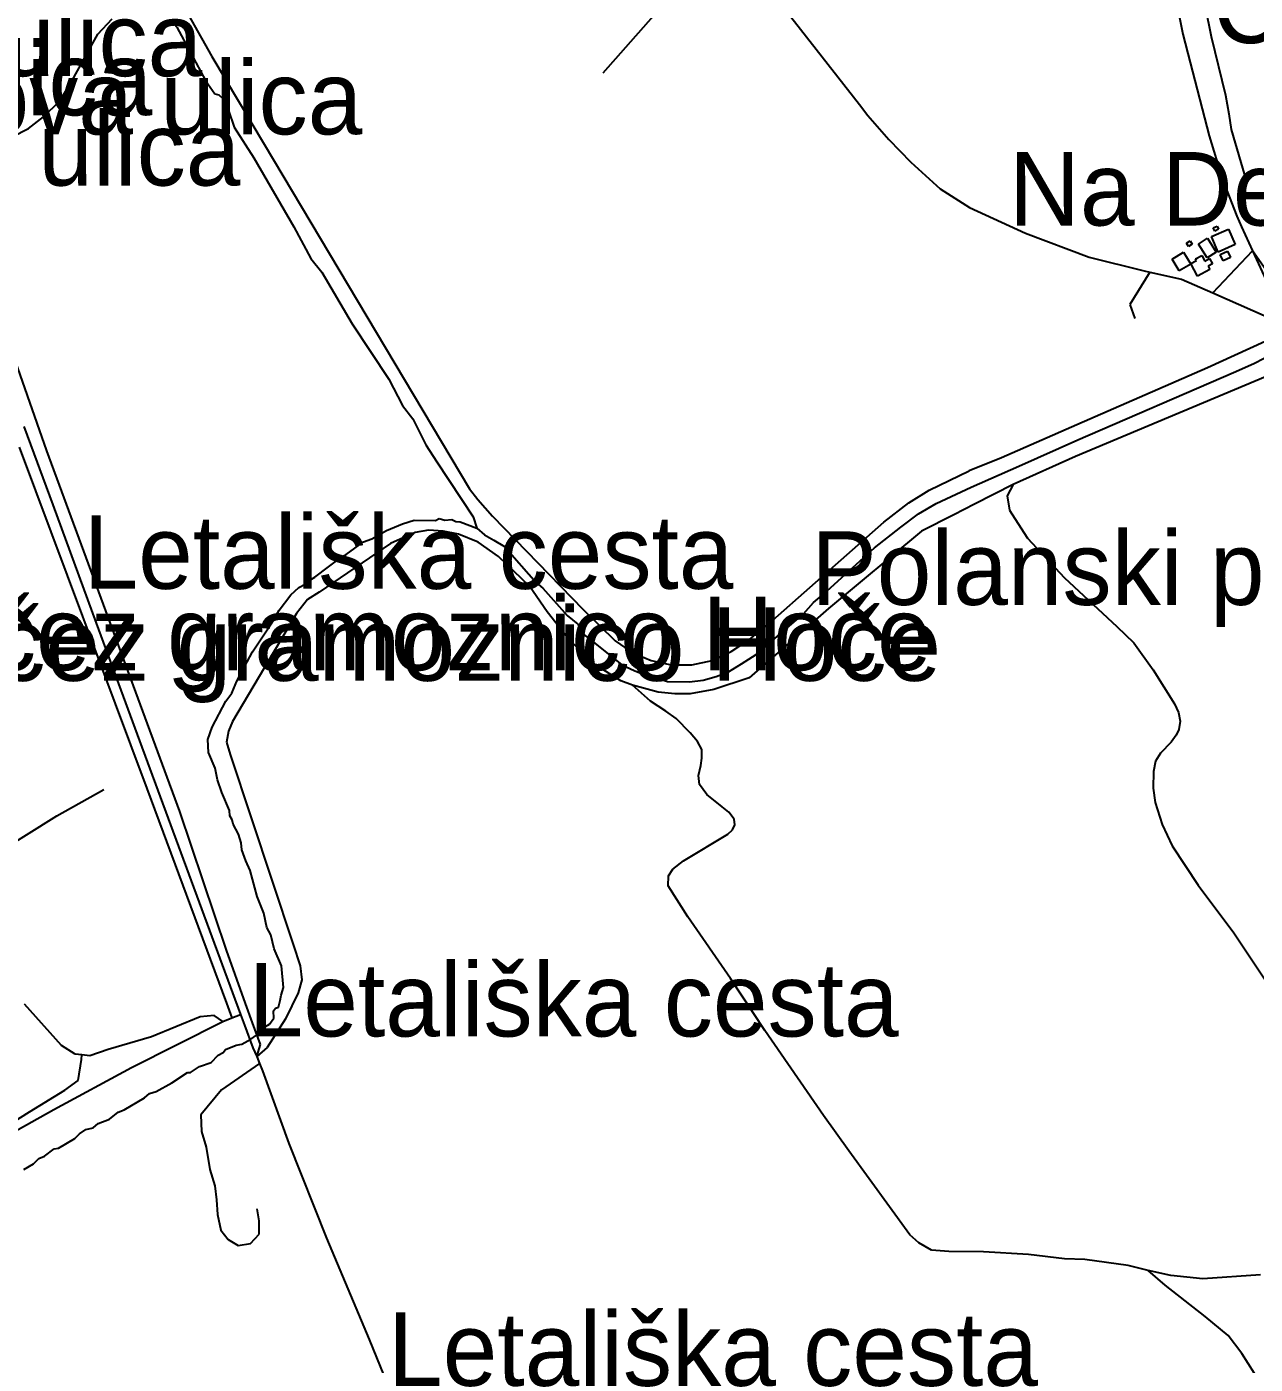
# Model space of a CAD drawing. Extents: x -8864 to 13231, y -7697 to 8949.
# Drawn here: x -1124 to -87, y 676 to 1805 of the extents above; entities that cross this region are included whole.
import ezdxf

# ---------------------------------------------------------------- set-up
doc = ezdxf.new("R2010")
doc.units = 0
for name, color, linetype in [('OSM_BUILDING_YES', 9, 'CONTINUOUS'), ('OSM_HIGHWAY_CYCLEWAY', 8, 'CONTINUOUS'), ('OSM_HIGHWAY_FOOTWAY', 8, 'CONTINUOUS'), ('OSM_HIGHWAY_PATH', 8, 'CONTINUOUS'), ('OSM_HIGHWAY_RESIDENTIAL', 8, 'CONTINUOUS'), ('OSM_HIGHWAY_SECONDARY', 8, 'CONTINUOUS'), ('OSM_HIGHWAY_TERTIARY', 8, 'CONTINUOUS'), ('OSM_HIGHWAY_TRACK', 8, 'CONTINUOUS'), ('OSM_HIGHWAY_UNCLASSIFIED', 8, 'CONTINUOUS'), ('OSM_LABELS', 8, 'CONTINUOUS'), ('OSM_WATERWAY_STREAM', 4, 'CONTINUOUS')]:
    doc.layers.add(name, color=color, linetype=linetype)

msp = doc.modelspace()

# ---------------------------------------------------------------- linework, layer by layer
at = {"layer": 'OSM_BUILDING_YES'}
for p, q in [((-135.030643, 1621.755766), (-127.243506, 1626.670582)), ((-127.243506, 1626.670582), (-119.885159, 1614.928398)), ((-123.981637, 1628.127235), (-109.540594, 1634.331912)), ((-118.369079, 1614.995115), (-123.981637, 1628.127235)), ((-122.488528, 1635.399384), (-119.226659, 1636.944993)), ((-121.209814, 1632.675108), (-122.488528, 1635.399384)), ((-117.932632, 1634.231837), (-121.209814, 1632.675108)), ((-119.226659, 1636.944993), (-117.932632, 1634.231837)), ((-109.540594, 1634.331912), (-103.920379, 1621.210911)), ((-157.082713, 1608.901633), (-147.488531, 1614.739366)), ((-147.488531, 1614.739366), (-141.516095, 1604.854137)), ((-145.145498, 1622.511892), (-142.044426, 1624.357727)), ((-143.476279, 1619.69866), (-145.145498, 1622.511892)), ((-140.375207, 1621.544496), (-143.476279, 1619.69866)), ((-142.044426, 1624.357727), (-140.375207, 1621.544496)), ((-127.664639, 1610.013582), (-135.030643, 1621.755766)), ((-119.885159, 1614.928398), (-127.664639, 1610.013582)), ((-103.920379, 1621.210911), (-118.369079, 1614.995115)), ((-116.539063, 1612.871291), (-110.482401, 1615.773479)), ((-110.482401, 1615.773479), (-107.963258, 1610.49172)), ((-151.110277, 1599.016404), (-157.082713, 1608.901633)), ((-141.516095, 1604.854137), (-151.110277, 1599.016404)), ((-141.294043, 1605.198842), (-136.485467, 1607.778564)), ((-135.681485, 1594.679801), (-141.294043, 1605.198842)), ((-137.320076, 1609.335293), (-132.189907, 1612.081808)), ((-136.485467, 1607.778564), (-137.320076, 1609.335293)), ((-132.189907, 1612.081808), (-129.686079, 1607.411621)), ((-129.686079, 1607.411621), (-125.620228, 1609.591041)), ((-123.162341, 1604.976452), (-126.799401, 1603.03054)), ((-125.620228, 1609.591041), (-123.162341, 1604.976452)), ((-114.019921, 1607.578413), (-116.539063, 1612.871291)), ((-107.963258, 1610.49172), (-114.019921, 1607.578413)), ((-125.306292, 1600.239548), (-135.681485, 1594.679801)), ((-126.799401, 1603.03054), (-125.306292, 1600.239548))]:
    msp.add_line(p, q, dxfattribs=at)
at = {"layer": 'OSM_HIGHWAY_CYCLEWAY'}
for p, q in [((-1130.627996, 1450.304309), (-1022.932731, 1162.209373)), ((-1022.932731, 1162.209373), (-955.566721, 980.939404)), ((-955.566721, 980.939404), (-950.99551, 968.474453))]:
    msp.add_line(p, q, dxfattribs=at)
at = {"layer": 'OSM_HIGHWAY_FOOTWAY'}
msp.add_line((-55.77336, 1568.015258), (-89.272598, 1615.862435), dxfattribs=at)
at = {"layer": 'OSM_HIGHWAY_PATH'}
for p, q in [((-1107.182358, 1447.179731), (-1154.578994, 1581.870146)), ((-994.908226, 1142.872576), (-1107.182358, 1447.179731)), ((-955.597349, 1025.595286), (-994.908226, 1142.872576)), ((-939.425831, 980.616939), (-955.597349, 1025.595286)), ((-933.552936, 964.504794), (-939.425831, 980.616939)), ((-926.776518, 946.024197), (-933.552936, 964.504794)), ((-930.084329, 935.88322), (-926.776518, 946.024197))]:
    msp.add_line(p, q, dxfattribs=at)
at = {"layer": 'OSM_HIGHWAY_RESIDENTIAL'}
msp.add_line((-556.814763, 1858.111702), (-637.940346, 1765.875511), dxfattribs=at)
at = {"layer": 'OSM_HIGHWAY_SECONDARY'}
for p, q in [((-1126.753569, 1467.650717), (-1102.35081, 1401.467497)), ((-1102.35081, 1401.467497), (-1065.643302, 1301.647811)), ((-1065.643302, 1301.647811), (-1029.188475, 1202.372981)), ((-1029.188475, 1202.372981), (-943.79796, 971.365521)), ((-943.79796, 971.365521), (-940.467178, 962.369851)), ((-940.467178, 962.369851), (-933.338541, 943.355519)), ((-933.338541, 943.355519), (-930.084329, 935.88322)), ((-930.084329, 935.88322), (-927.764267, 930.012127)), ((-927.764267, 930.012127), (-925.314037, 923.796331)), ((-925.314037, 923.796331), (-903.085857, 862.505688)), ((-903.085857, 862.505688), (-871.118013, 782.745567)), ((-871.118013, 782.745567), (-835.252772, 697.014278)), ((-835.252772, 697.014278), (-828.897488, 681.813932)), ((-828.897488, 681.813932), (-788.04756, 581.193643))]:
    msp.add_line(p, q, dxfattribs=at)
at = {"layer": 'OSM_HIGHWAY_TERTIARY'}
for p, q in [((-155.382865, 1835.272264), (-148.055146, 1799.022718)), ((-148.055146, 1799.022718), (-142.029112, 1774.837822)), ((-142.029112, 1774.837822), (-125.826966, 1713.102398)), ((-125.826966, 1713.102398), (-115.076582, 1677.108601)), ((-115.076582, 1677.108601), (-102.595723, 1645.384688)), ((-102.595723, 1645.384688), (-98.476274, 1636.255585)), ((-98.476274, 1636.255585), (-89.272598, 1615.862435)), ((-89.272598, 1615.862435), (-76.010728, 1587.429892))]:
    msp.add_line(p, q, dxfattribs=at)
at = {"layer": 'OSM_HIGHWAY_TRACK'}
for p, q in [((-1001.937323, 1840.654099), (-968.024609, 1780.119581)), ((-968.024609, 1780.119581), (-923.851556, 1706.119357)), ((-414.035268, 1730.17082), (-396.340013, 1710.111255)), ((-923.851556, 1706.119357), (-750.382931, 1415.177831)), ((-396.340013, 1710.111255), (-377.75655, 1690.93013)), ((-377.75655, 1690.93013), (-353.116425, 1668.457635)), ((-353.116425, 1668.457635), (-328.231276, 1652.623478)), ((-328.231276, 1652.623478), (-281.08732, 1631.007184)), ((-281.08732, 1631.007184), (-227.166947, 1610.580676)), ((-122.702923, 1580.68036), (-89.272598, 1615.862435)), ((-227.166947, 1610.580676), (-180.673833, 1599.116479)), ((-176.117937, 1598.093486), (-192.924983, 1570.82849)), ((-180.673833, 1599.116479), (-176.117937, 1598.093486)), ((-176.117937, 1598.093486), (-149.318546, 1592.033362)), ((-149.318546, 1592.033362), (-122.702923, 1580.68036)), ((-122.702923, 1580.68036), (-67.258813, 1556.150759)), ((-192.924983, 1570.82849), (-188.63708, 1558.830557)), ((-68.652381, 1543.974915), (-127.258819, 1517.210296)), ((-42.833083, 1524.549161), (-238.705999, 1442.331632)), ((-127.258819, 1517.210296), (-237.588081, 1469.040654)), ((-237.588081, 1469.040654), (-301.171549, 1441.2864)), ((-301.171549, 1441.2864), (-328.568183, 1430.367058)), ((-238.705999, 1442.331632), (-291.462513, 1418.71383)), ((-362.235874, 1413.843492), (-328.568183, 1430.367058)), ((-750.382931, 1415.177831), (-743.506973, 1406.204401)), ((-379.425769, 1403.335572), (-362.235874, 1413.843492)), ((-291.462513, 1418.71383), (-324.088856, 1402.06795)), ((-291.462513, 1418.71383), (-296.592682, 1409.240022)), ((-743.506973, 1406.204401), (-731.08737, 1392.071526)), ((-400.627915, 1386.912081), (-379.425769, 1403.335572)), ((-324.088856, 1402.06795), (-341.600344, 1393.239072)), ((-296.592682, 1409.240022), (-294.617184, 1397.00858)), ((-731.08737, 1392.071526), (-654.494712, 1313.200964)), ((-341.600344, 1393.239072), (-368.866809, 1379.48426)), ((-294.617184, 1397.00858), (-290.099572, 1390.058897)), ((-290.099572, 1390.058897), (-279.333874, 1373.490853)), ((-796.232859, 1378.149921), (-817.144041, 1368.887383)), ((-785.114941, 1380.262624), (-796.232859, 1378.149921)), ((-772.672367, 1379.47314), (-785.114941, 1380.262624)), ((-759.701462, 1376.826701), (-772.672367, 1379.47314)), ((-494.418125, 1304.216414), (-400.627915, 1386.912081)), ((-368.866809, 1379.48426), (-447.32011, 1314.17948)), ((-817.144041, 1368.887383), (-877.503925, 1327.856456)), ((-743.016927, 1370.210603), (-759.701462, 1376.826701)), ((-726.079712, 1358.034759), (-743.016927, 1370.210603)), ((-279.333874, 1373.490853), (-247.963274, 1339.865508)), ((-699.716769, 1332.915825), (-726.079712, 1358.034759)), ((-684.816308, 1311.232814), (-699.716769, 1332.915825)), ((-247.963274, 1339.865508), (-203.820849, 1298.801221)), ((-887.297188, 1321.774093), (-896.56212, 1309.865116)), ((-877.503925, 1327.856456), (-887.297188, 1321.774093)), ((-896.56212, 1309.865116), (-950.56672, 1218.81871)), ((-667.006199, 1288.827036), (-684.816308, 1311.232814)), ((-654.494712, 1313.200964), (-627.366072, 1286.847767)), ((-447.32011, 1314.17948), (-514.272645, 1255.457439)), ((-514.096534, 1287.993074), (-494.418125, 1304.216414)), ((-203.820849, 1298.801221), (-189.594202, 1285.224321)), ((-645.543716, 1267.333057), (-667.006199, 1288.827036)), ((-529.372187, 1277.674185), (-514.096534, 1287.993074)), ((-627.366072, 1286.847767), (-613.231308, 1276.90694)), ((-613.231308, 1276.90694), (-597.189958, 1270.224125)), ((-545.421193, 1270.224125), (-529.372187, 1277.674185)), ((-189.594202, 1285.224321), (-173.261887, 1262.273688)), ((-622.588124, 1252.933314), (-645.543716, 1267.333057)), ((-597.189958, 1270.224125), (-580.183831, 1266.59917)), ((-580.183831, 1266.59917), (-562.802512, 1266.59917)), ((-562.802512, 1266.59917), (-545.421193, 1270.224125)), ((-514.272645, 1255.457439), (-544.257334, 1245.605568)), ((-173.261887, 1262.273688), (-155.313953, 1233.663233)), ((-612.817832, 1249.252762), (-622.588124, 1252.933314)), ((-597.588121, 1235.998327), (-612.817832, 1249.252762)), ((-591.133296, 1243.359431), (-612.817832, 1249.252762)), ((-576.975561, 1242.047331), (-591.133296, 1243.359431)), ((-564.188423, 1242.091809), (-576.975561, 1242.047331)), ((-544.257334, 1245.605568), (-564.188423, 1242.091809)), ((-584.693786, 1227.514154), (-597.588121, 1235.998327)), ((-155.313953, 1233.663233), (-151.921916, 1226.224293)), ((-575.880615, 1221.23164), (-584.693786, 1227.514154)), ((-564.134825, 1209.233708), (-575.880615, 1221.23164)), ((-151.921916, 1226.224293), (-150.467092, 1218.952144)), ((-954.012356, 1210.612525), (-955.597349, 1201.349987)), ((-950.56672, 1218.81871), (-954.012356, 1210.612525)), ((-557.848453, 1201.972679), (-564.134825, 1209.233708)), ((-151.43187, 1211.991342), (-153.859129, 1207.310036)), ((-150.467092, 1218.952144), (-151.43187, 1211.991342)), ((-955.597349, 1201.349987), (-952.419707, 1190.76423)), ((-554.203736, 1195.022996), (-557.848453, 1201.972679)), ((-158.062805, 1201.160956), (-167.120998, 1192.109689)), ((-153.859129, 1207.310036), (-158.062805, 1201.160956)), ((-952.419707, 1190.76423), (-899.211431, 1030.365549)), ((-555.076631, 1181.479454), (-554.150137, 1187.784206)), ((-554.150137, 1187.784206), (-554.203736, 1195.022996)), ((-167.120998, 1192.109689), (-171.163878, 1185.326799)), ((-557.121041, 1173.117596), (-555.076631, 1181.479454)), ((-172.940295, 1176.597997), (-173.101091, 1162.365046)), ((-171.163878, 1185.326799), (-172.940295, 1176.597997)), ((-556.110321, 1165.545221), (-557.121041, 1173.117596)), ((-550.107258, 1157.161124), (-556.110321, 1165.545221)), ((-1098.974087, 1139.080829), (-1059.134879, 1161.253097)), ((-537.212923, 1146.630964), (-550.107258, 1157.161124)), ((-173.101091, 1162.365046), (-171.646267, 1150.400472)), ((-531.454882, 1142.083092), (-537.212923, 1146.630964)), ((-526.975556, 1136.278716), (-531.454882, 1142.083092)), ((-171.646267, 1150.400472), (-165.666174, 1131.80868)), ((-1157.304875, 1102.531056), (-1098.974087, 1139.080829)), ((-528.292554, 1127.316405), (-526.439568, 1131.530693)), ((-526.439568, 1131.530693), (-526.975556, 1136.278716)), ((-165.666174, 1131.80868), (-157.098026, 1113.872939)), ((-569.823952, 1100.985447), (-532.427317, 1123.569136)), ((-532.427317, 1123.569136), (-528.292554, 1127.316405)), ((-157.098026, 1113.872939), (-135.107212, 1080.570058)), ((-578.675408, 1094.213676), (-569.823952, 1100.985447)), ((-582.657032, 1080.036322), (-582.381381, 1088.398181)), ((-582.381381, 1088.398181), (-578.675408, 1094.213676)), ((-566.148607, 1053.816559), (-582.657032, 1080.036322)), ((-135.107212, 1080.570058), (-105.191436, 1040.473168)), ((-530.023029, 1001.821811), (-566.148607, 1053.816559)), ((-105.191436, 1040.473168), (-77.381326, 999.086416)), ((-899.211431, 1030.365549), (-893.384478, 1012.36309)), ((-893.384478, 1012.36309), (-892.067479, 1000.720981)), ((-892.067479, 1000.720981), (-895.237464, 989.601489)), ((-500.980147, 958.022129), (-530.023029, 1001.821811)), ((-895.237464, 989.601489), (-905.827052, 967.629371)), ((-1094.869952, 945.234713), (-1126.087413, 980.14992)), ((-977.802558, 969.464087), (-1018.882195, 952.629176)), ((-965.895971, 970.698351), (-977.802558, 969.464087)), ((-958.767334, 965.360995), (-965.895971, 970.698351)), ((-905.827052, 967.629371), (-921.148646, 943.444475)), ((-1018.882195, 952.629176), (-1055.436563, 941.954463)), ((-451.669269, 886.256924), (-500.980147, 958.022129)), ((-1083.369185, 937.85137), (-1094.869952, 945.234713)), ((-1077.6724, 937.273156), (-1083.369185, 937.85137)), ((-1078.032278, 933.325736), (-1077.6724, 937.273156)), ((-1071.049122, 936.617106), (-1077.6724, 937.273156)), ((-1055.436563, 941.954463), (-1071.049122, 936.617106)), ((-921.148646, 943.444475), (-930.084329, 935.88322)), ((-1080.903641, 915.667982), (-1078.032278, 933.325736)), ((-927.764267, 930.012127), (-959.732112, 907.862098)), ((-1091.990932, 907.450677), (-1080.903641, 915.667982)), ((-1121.975621, 889.381501), (-1091.990932, 907.450677)), ((-959.732112, 907.862098), (-977.304855, 886.679465)), ((-1172.090481, 857.757664), (-1121.975621, 889.381501)), ((-977.304855, 886.679465), (-976.845437, 872.646665)), ((-430.023018, 856.278772), (-451.669269, 886.256924)), ((-976.845437, 872.646665), (-972.641761, 859.403349)), ((-972.641761, 859.403349), (-969.624915, 840.589167)), ((-378.583503, 785.336408), (-430.023018, 856.278772)), ((-969.624915, 840.589167), (-965.451867, 826.700921)), ((-965.451867, 826.700921), (-964.134869, 814.8809)), ((-964.134869, 814.8809), (-963.269631, 802.460427)), ((-963.269631, 802.460427), (-960.375297, 789.46174)), ((-928.055232, 797.14531), (-929.808678, 807.464199)), ((-928.070546, 785.992458), (-928.055232, 797.14531)), ((-960.375297, 789.46174), (-954.265036, 781.500183)), ((-954.265036, 781.500183), (-945.643289, 776.463053)), ((-935.206841, 778.008663), (-928.070546, 785.992458)), ((-371.133272, 778.72031), (-378.583503, 785.336408)), ((-945.643289, 776.463053), (-935.206841, 778.008663)), ((-360.390545, 772.537872), (-371.133272, 778.72031)), ((-345.696822, 771.292489), (-360.390545, 772.537872)), ((-316.523771, 771.092338), (-345.696822, 771.292489)), ((-278.453323, 768.812842), (-316.523771, 771.092338)), ((-248.039843, 765.299083), (-278.453323, 768.812842)), ((-230.87292, 764.465121), (-248.039843, 765.299083)), ((-194.303237, 759.672619), (-230.87292, 764.465121)), ((-177.480877, 755.235942), (-194.303237, 759.672619)), ((-158.246572, 750.966057), (-177.480877, 755.235942)), ((-163.062805, 743.048978), (-177.480877, 755.235942)), ((-131.309356, 748.286259), (-158.246572, 750.966057)), ((-82.519151, 751.622107), (-131.309356, 748.286259)), ((-129.264945, 716.495629), (-163.062805, 743.048978)), ((-109.754989, 700.461321), (-129.264945, 716.495629)), ((-98.315478, 685.172018), (-109.754989, 700.461321)), ((-82.366012, 659.864053), (-98.315478, 685.172018))]:
    msp.add_line(p, q, dxfattribs=at)
at = {"layer": 'OSM_HIGHWAY_UNCLASSIFIED'}
for p, q in [((-484.15013, 1820.049679), (-421.094993, 1739.500074)), ((-129.241974, 1822.084546), (-124.241974, 1797.01009)), ((-1064.111909, 1798.956001), (-1052.197665, 1811.787896)), ((-1072.825539, 1783.677818), (-1064.111909, 1798.956001)), ((-124.241974, 1797.01009), (-112.098022, 1747.461631)), ((-1087.258925, 1757.357979), (-1072.825539, 1783.677818)), ((-1096.546828, 1742.324425), (-1087.258925, 1757.357979)), ((-1110.122633, 1729.247902), (-1096.546828, 1742.324425)), ((-421.094993, 1739.500074), (-414.035268, 1730.17082)), ((-112.098022, 1747.461631), (-109.241972, 1731.671951)), ((-1122.833201, 1719.351553), (-1110.122633, 1729.247902)), ((-109.241972, 1731.671951), (-107.358358, 1718.53983)), ((-1136.523861, 1712.201719), (-1122.833201, 1719.351553)), ((-107.358358, 1718.53983), (-94.479337, 1674.217533)), ((-950.99551, 968.474453), (-943.79796, 971.365521)), ((-1035.681584, 926.731877), (-958.767334, 965.360995)), ((-958.767334, 965.360995), (-950.99551, 968.474453)), ((-1101.462602, 891.205098), (-1035.681584, 926.731877)), ((-1160.941935, 857.802142), (-1101.462602, 891.205098))]:
    msp.add_line(p, q, dxfattribs=at)
at = {"layer": 'OSM_WATERWAY_STREAM'}
for p, q in [((-1000.122621, 1807.618086), (-997.672391, 1804.715898)), ((-997.672391, 1804.715898), (-973.216033, 1759.915462)), ((-973.216033, 1759.915462), (-965.559065, 1748.651416)), ((-965.559065, 1748.651416), (-962.159371, 1747.661782)), ((-962.159371, 1747.661782), (-958.476369, 1744.18138)), ((-958.476369, 1744.18138), (-953.882188, 1734.462944)), ((-953.882188, 1734.462944), (-949.234408, 1720.407905)), ((-949.234408, 1720.407905), (-932.496274, 1694.499487)), ((-932.496274, 1694.499487), (-898.736699, 1636.255585)), ((-898.736699, 1636.255585), (-884.341598, 1609.557683)), ((-884.341598, 1609.557683), (-875.183863, 1597.926693)), ((-875.183863, 1597.926693), (-849.433478, 1554.316043)), ((-849.433478, 1554.316043), (-818.545266, 1507.647532)), ((-88.300163, 1520.768534), (-79.578876, 1525.438721)), ((-236.845355, 1456.364432), (-105.38286, 1513.262876)), ((-105.38286, 1513.262876), (-88.300163, 1520.768534)), ((-818.545266, 1507.647532), (-806.914331, 1485.56422)), ((-806.914331, 1485.56422), (-798.284927, 1474.133382)), ((-798.284927, 1474.133382), (-787.251235, 1452.294698)), ((-286.74582, 1434.292239), (-236.845355, 1456.364432)), ((-787.251235, 1452.294698), (-778.139442, 1437.872716)), ((-778.139442, 1437.872716), (-747.419684, 1391.526671)), ((-326.944906, 1416.612246), (-286.74582, 1434.292239)), ((-356.416578, 1402.824075), (-326.944906, 1416.612246)), ((-371.370638, 1393.95072), (-356.416578, 1402.824075)), ((-807.136383, 1385.644459), (-797.243579, 1388.635602)), ((-797.243579, 1388.635602), (-779.203761, 1388.513288)), ((-779.203761, 1388.513288), (-776.179258, 1390.0033)), ((-776.179258, 1390.0033), (-771.240514, 1388.613363)), ((-771.240514, 1388.613363), (-765.344648, 1389.258294)), ((-765.344648, 1389.258294), (-761.921983, 1387.557012)), ((-747.419684, 1391.526671), (-744.310955, 1381.841592)), ((-386.324698, 1382.875705), (-371.370638, 1393.95072)), ((-832.825513, 1372.857042), (-820.459508, 1379.973518)), ((-820.459508, 1379.973518), (-807.136383, 1385.644459)), ((-761.921983, 1387.557012), (-758.254295, 1387.279024)), ((-758.254295, 1387.279024), (-744.310955, 1381.841592)), ((-744.310955, 1381.841592), (-737.771903, 1376.40416)), ((-408.369111, 1365.306907), (-386.324698, 1382.875705)), ((-854.448792, 1359.624846), (-840.015406, 1370.299559)), ((-840.015406, 1370.299559), (-832.825513, 1372.857042)), ((-737.771903, 1376.40416), (-729.954138, 1371.800691)), ((-729.954138, 1371.800691), (-720.903601, 1366.385498)), ((-720.903601, 1366.385498), (-694.035298, 1335.984805)), ((-881.110357, 1340.46596), (-857.8638, 1358.045878)), ((-857.8638, 1358.045878), (-854.448792, 1359.624846)), ((-451.424246, 1326.088456), (-408.369111, 1365.306907)), ((-894.655535, 1331.881712), (-889.318628, 1334.617107)), ((-889.318628, 1334.617107), (-885.329347, 1338.019672)), ((-885.329347, 1338.019672), (-881.110357, 1340.46596)), ((-694.035298, 1335.984805), (-688.453368, 1331.147825)), ((-911.11036, 1312.589392), (-901.255842, 1325.688154)), ((-901.255842, 1325.688154), (-894.655535, 1331.881712)), ((-688.453368, 1331.147825), (-667.833151, 1308.130476)), ((-460.107248, 1319.272207), (-451.424246, 1326.088456)), ((-917.220621, 1301.870201), (-911.11036, 1312.589392)), ((-468.415059, 1309.531532), (-460.107248, 1319.272207)), ((-933.660133, 1277.640827), (-917.220621, 1301.870201)), ((-667.833151, 1308.130476), (-658.989353, 1301.014)), ((-658.989353, 1301.014), (-654.931159, 1292.885651)), ((-508.476319, 1275.405809), (-468.415059, 1309.531532)), ((-654.931159, 1292.885651), (-646.117988, 1285.847012)), ((-946.983259, 1252.699805), (-933.660133, 1277.640827)), ((-646.117988, 1285.847012), (-621.883682, 1266.543573)), ((-621.883682, 1266.543573), (-611.439577, 1261.639877)), ((-531.646307, 1260.69472), (-520.704498, 1267.410893)), ((-520.704498, 1267.410893), (-508.476319, 1275.405809)), ((-611.439577, 1261.639877), (-596.784139, 1255.824382)), ((-596.784139, 1255.824382), (-589.800984, 1254.645716)), ((-589.800984, 1254.645716), (-583.376787, 1252.544132)), ((-564.655498, 1252.310622), (-553.154732, 1253.633842)), ((-553.154732, 1253.633842), (-542.197609, 1256.780658)), ((-542.197609, 1256.780658), (-531.646307, 1260.69472)), ((-956.271162, 1235.787056), (-951.125679, 1242.681142)), ((-951.125679, 1242.681142), (-946.983259, 1252.699805)), ((-583.376787, 1252.544132), (-564.655498, 1252.310622)), ((-967.741301, 1213.981731), (-956.271162, 1235.787056)), ((-971.255849, 1203.585005), (-967.741301, 1213.981731)), ((-970.704548, 1192.476632), (-971.255849, 1203.585005)), ((-965.260443, 1179.199958), (-970.704548, 1192.476632)), ((-963.185404, 1169.525999), (-965.260443, 1179.199958)), ((-959.678513, 1158.651136), (-963.185404, 1169.525999)), ((-952.978665, 1143.473028), (-959.678513, 1158.651136)), ((-952.748956, 1139.069709), (-952.978665, 1143.473028)), ((-950.712202, 1135.689383), (-952.748956, 1139.069709)), ((-949.869936, 1132.075548), (-950.712202, 1135.689383)), ((-945.528435, 1123.502419), (-949.869936, 1132.075548)), ((-943.361513, 1116.26363), (-945.528435, 1123.502419)), ((-942.634101, 1110.448135), (-943.361513, 1116.26363)), ((-939.257377, 1100.996566), (-942.634101, 1110.448135)), ((-935.574375, 1092.957173), (-939.257377, 1100.996566)), ((-929.724451, 1071.118489), (-935.574375, 1092.957173)), ((-924.073608, 1056.996734), (-929.724451, 1071.118489)), ((-921.431954, 1044.765292), (-924.073608, 1056.996734)), ((-918.070545, 1038.649571), (-921.431954, 1044.765292)), ((-915.398263, 1026.962984), (-918.070545, 1038.649571)), ((-909.150176, 1012.529883), (-915.398263, 1026.962984)), ((-907.542213, 994.127122), (-909.150176, 1012.529883)), ((-909.533025, 987.655577), (-907.542213, 994.127122)), ((-911.784174, 977.703632), (-910.321693, 983.141063)), ((-910.321693, 983.141063), (-909.533025, 987.655577)), ((-915.895966, 974.390023), (-914.295659, 976.691758)), ((-915.635629, 968.285421), (-915.895966, 974.390023)), ((-914.295659, 976.691758), (-911.784174, 977.703632)), ((-925.505462, 957.232646), (-922.641755, 961.313499)), ((-922.641755, 961.313499), (-919.242061, 963.292769)), ((-919.242061, 963.292769), (-915.635629, 968.285421)), ((-942.672385, 946.413379), (-935.015417, 950.627667)), ((-935.015417, 950.627667), (-925.505462, 957.232646)), ((-968.430428, 930.946165), (-962.672388, 937.117483)), ((-962.672388, 937.117483), (-958.453398, 939.463696)), ((-958.453398, 939.463696), (-956.355388, 941.79879)), ((-956.355388, 941.79879), (-947.381421, 945.412625)), ((-947.381421, 945.412625), (-942.672385, 946.413379)), ((-986.05677, 922.539828), (-978.346202, 927.621437)), ((-978.346202, 927.621437), (-968.430428, 930.946165)), ((-1001.722928, 913.755429), (-988.591227, 922.384156)), ((-988.591227, 922.384156), (-986.05677, 922.539828)), ((-1024.709148, 901.179283), (-1020.666268, 904.637445)), ((-1020.666268, 904.637445), (-1015.030739, 906.516639)), ((-1015.030739, 906.516639), (-1001.722928, 913.755429)), ((-1042.052182, 891.038306), (-1024.709148, 901.179283)), ((-1064.05831, 879.485153), (-1054.356931, 882.954435)), ((-1054.356931, 882.954435), (-1047.144066, 888.847766)), ((-1047.144066, 888.847766), (-1042.052182, 891.038306)), ((-1083.729062, 866.708856), (-1079.801037, 870.5562)), ((-1079.801037, 870.5562), (-1074.28802, 874.414664)), ((-1074.28802, 874.414664), (-1068.116503, 875.626689)), ((-1068.116503, 875.626689), (-1064.05831, 879.485153)), ((-1100.995527, 857.902218), (-1097.404408, 858.458192)), ((-1097.404408, 858.458192), (-1083.729062, 866.708856)), ((-1118.652497, 845.470625), (-1114.180827, 849.796107)), ((-1114.180827, 849.796107), (-1109.180826, 851.730899)), ((-1109.180826, 851.730899), (-1100.995527, 857.902218)), ((-1126.830139, 840.622526), (-1118.652497, 845.470625))]:
    msp.add_line(p, q, dxfattribs=at)

# ---------------------------------------------------------------- texts
at = {"layer": 'OSM_LABELS'}
for s, p in [('Cesta v Skoke', (-122.862363, 1791.381149)), ('Flisova ulica', (-1432.543872, 1763.4387)), ('Flisova ulica', (-1474.80748, 1730.366269)), ('Flisova ulica', (-1297.396267, 1714.310178)), ('Flisova ulica', (-1400.327458, 1671.095282)), ('Na Devce', (-294.937354, 1637.357656)), ('Letališka cesta', (-1076.331848, 1330.713453)), ('Polanski potok', (-461.935428, 1317.128718)), ('Viadukt čez gramoznico Hoče', (-1457.743857, 1261.999524)), ('Viadukt čez gramoznico Hoče', (-1449.732566, 1253.06581)), ('Letališka cesta', (-936.902859, 952.862685)), ('Letališka cesta', (-819.208021, 657.947136))]:
    msp.add_text(s, height=62.042552, dxfattribs=at).set_placement(p)

doc.saveas('drawing.dxf')
